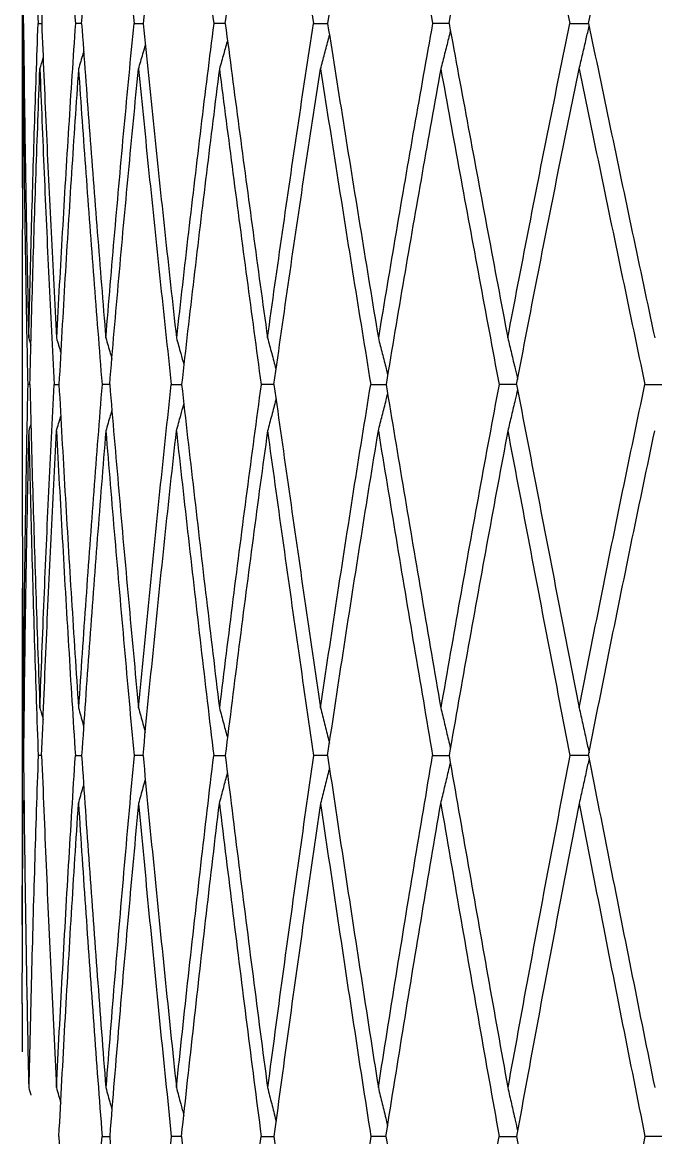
# Model space of a CAD drawing. Extents: x 1661 to 2451, y 0 to 579.
# Drawn here: x 2149.99 to 2154.56, y 453.5 to 461.55 of the extents above; entities that cross this region are included whole.
import ezdxf

# ---------------------------------------------------------------- set-up
doc = ezdxf.new("R2010")
doc.units = 0
doc.header["$LTSCALE"] = 10
doc.header["$MEASUREMENT"] = 0
doc.header["$PDMODE"] = 3
doc.header["$PDSIZE"] = -10
doc.layers.get('0').update_dxf_attribs({"linetype": 'CONTINUOUS'})
doc.layers.get('DEFPOINTS').update_dxf_attribs({"linetype": 'CONTINUOUS'})
doc.layers.add('2', color=7, linetype='CONTINUOUS', true_color=0xffffff)
doc.styles.add('Daelim Dimension', font='')
doc.styles.get('Daelim Dimension').set_extended_font_data('나눔고딕')
doc.dimstyles.new('DEFAULT', dxfattribs={"dimscale": 2, "dimtxt": 2, "dimasz": 2, "dimexe": 0, "dimexo": 2, "dimgap": 1, "dimtad": 1, "dimdec": 0, "dimzin": 9, "dimdsep": 46, "dimtxsty": 'Daelim Dimension', "dimcen": 0.5, "dimclrd": 5, "dimclre": 5, "dimclrt": 256, "dimadec": 1, "dimazin": 0, "dimtfac": 1, "dimtdec": 0, "dimtix": 1, "dimtmove": 0, "dimatfit": 3, "dimfxl": 1, "dimtolj": 1, "dimtzin": 1, "dimlwd": 9, "dimlwe": 9, "dimarcsym": 0})

# ---------------------------------------------------------------- blocks, each defined once
blk = doc.blocks.new('*D11')
at = {"color": 5, "lineweight": 9, "ltscale": 0.5, "transparency": 16777216}
for p, q in [((2146.9886, 470.7637), (1973.3175, 470.7637)), ((1975.3175, 466.7637), (1975.3175, 277.2806)), ((2140.6495, 273.2806), (1973.3175, 273.2806))]:
    blk.add_line(p, q, dxfattribs=at)
at = {"color": 5, "linetype": 'ByBlock', "lineweight": 9, "ltscale": 0.5, "transparency": 16777216}
for p, q in [((2212.6777, 377.2806), (2263.0505, 377.2806)), ((2263.0505, 373.2806), (2263.0505, 277.2806)), ((2212.6777, 273.2806), (2263.0505, 273.2806))]:
    blk.add_line(p, q, dxfattribs=at)
at = {"color": 5, "ltscale": 0.5, "transparency": 16777216}
for points in [[(1974.6508, 466.7637), (1975.9842, 466.7637), (1975.3175, 470.7637)], [(2262.3839, 373.2806), (2263.7172, 373.2806), (2263.0505, 377.2806)], [(1974.6508, 277.2806), (1975.9842, 277.2806), (1975.3175, 273.2806)], [(2262.3839, 277.2806), (2263.7172, 277.2806), (2263.0505, 273.2806)]]:
    blk.add_solid(points, dxfattribs=at)
at = {"layer": 'DEFPOINTS', "color": 0, "ltscale": 0.5, "transparency": 16777216}
for p in [(2150.9886, 470.7637), (2208.6777, 377.2806), (1975.3175, 273.2806), (2144.6495, 273.2806), (2208.6777, 273.2806), (2263.0505, 273.2806)]:
    blk.add_point(p, dxfattribs=at)
at = {"color": 7, "ltscale": 0.5, "transparency": 16777216, "insert": (1967.874, 372.0221), "char_height": 10, "attachment_point": 5, "rotation": 90, "style": 'Daelim Dimension'}
blk.add_mtext('\\A1;197', dxfattribs=at)
at = {"ltscale": 0.5, "transparency": 16777216, "insert": (2258.8874, 325.2806), "char_height": 4, "attachment_point": 5, "rotation": 90, "style": 'Daelim Dimension'}
blk.add_mtext('\\A1;104', dxfattribs=at)

msp = doc.modelspace()

# ---------------------------------------------------------------- linework, layer by layer
at = {"layer": '2', "color": 7, "linetype": 'Continuous', "lineweight": 18}
for p, q in [((2149.9886, 462.559), (2149.9886, 460.5087)), ((2149.9886, 459.8451), (2149.9886, 458.0167)), ((2149.9886, 457.3367), (2149.9886, 455.1627)), ((2149.9918, 456.2555), (2149.9971, 456.2555)), ((2149.9886, 454.4657), (2149.9886, 454.116))]:
    msp.add_line(p, q, dxfattribs=at)
for points in [[(2149.9972, 461.5407), (2149.9997, 461.7892), (2150.0058, 462.284), (2150.0184, 463.0193), (2150.0291, 463.505), (2150.035, 463.7467)], [(2150.035, 463.7467), (2150.0408, 463.505), (2150.0537, 463.0193), (2150.0764, 462.284), (2150.0937, 461.7892), (2150.1029, 461.5407)], [(2150.2352, 463.7467), (2150.2217, 463.505), (2150.1957, 463.0193), (2150.1601, 462.284), (2150.1386, 461.7892), (2150.1285, 461.5407)], [(2150.2352, 463.7467), (2150.2487, 463.505), (2150.2769, 463.0193), (2150.3224, 462.284), (2150.3549, 461.7892), (2150.3718, 461.5407)], [(2150.4173, 461.5407), (2150.435, 461.7892), (2150.4716, 462.284), (2150.5299, 463.0193), (2150.5709, 463.505), (2150.592, 463.7467)], [(2150.592, 463.7467), (2150.613, 463.505), (2150.6562, 463.0193), (2150.7242, 462.284), (2150.7716, 461.7892), (2150.7958, 461.5407)], [(2151.1019, 463.7467), (2151.0735, 463.505), (2151.0178, 463.0193), (2150.9375, 462.284), (2150.886, 461.7892), (2150.8609, 461.5407)], [(2151.1019, 463.7467), (2151.1303, 463.505), (2151.1881, 463.0193), (2151.2778, 462.284), (2151.3397, 461.7892), (2151.3712, 461.5407)], [(2151.4551, 461.5407), (2151.4875, 461.7892), (2151.5532, 462.284), (2151.6549, 463.0193), (2151.7248, 463.505), (2151.7602, 463.7467)], [(2151.7602, 463.7467), (2151.7957, 463.505), (2151.8675, 463.0193), (2151.9783, 462.284), (2152.0541, 461.7892), (2152.0924, 461.5407)], [(2152.5608, 463.7467), (2152.5187, 463.505), (2152.4353, 463.0193), (2152.3132, 462.284), (2152.2337, 461.7892), (2152.1945, 461.5407)], [(2152.5608, 463.7467), (2152.603, 463.505), (2152.6883, 463.0193), (2152.819, 462.284), (2152.9079, 461.7892), (2152.9528, 461.5407)], [(2153.0721, 461.5407), (2153.1178, 461.7892), (2153.2102, 462.284), (2153.3516, 463.0193), (2153.4477, 463.505), (2153.4962, 463.7467)], [(2153.4962, 463.7467), (2153.5447, 463.505), (2153.6426, 463.0193), (2153.792, 462.284), (2153.8933, 461.7892), (2153.9444, 461.5407)], [(2154.0797, 461.5407), (2154.1315, 461.7892), (2154.236, 462.284), (2154.3954, 463.0193), (2154.5033, 463.505), (2154.5577, 463.7467)], [(2154.5577, 463.7467), (2154.612, 463.505), (2154.7216, 463.0193), (2154.8883, 462.284), (2155.001, 461.7892), (2155.0577, 461.5407)], [(2149.9972, 461.5407), (2149.9997, 461.2919), (2150.0058, 460.792), (2150.0184, 460.0355), (2150.0291, 459.5267), (2150.035, 459.2712)], [(2150.035, 459.2712), (2150.0408, 459.5267), (2150.0537, 460.0355), (2150.0764, 460.792), (2150.0937, 461.2919), (2150.1029, 461.5407)], [(2150.1029, 461.5407), (2150.1114, 461.5407), (2150.1199, 461.5407), (2150.1285, 461.5407)], [(2150.1285, 461.5407), (2150.1387, 461.2919), (2150.1602, 460.792), (2150.1957, 460.0355), (2150.2217, 459.5267), (2150.2352, 459.2712)], [(2150.3718, 461.5407), (2150.3549, 461.2919), (2150.3224, 460.792), (2150.2769, 460.0355), (2150.2487, 459.5267), (2150.2352, 459.2712)], [(2150.4173, 461.5407), (2150.435, 461.2919), (2150.4717, 460.792), (2150.5299, 460.0355), (2150.5709, 459.5267), (2150.592, 459.2712)], [(2150.592, 459.2712), (2150.613, 459.5267), (2150.6562, 460.0355), (2150.7241, 460.792), (2150.7716, 461.2919), (2150.7958, 461.5407)], [(2150.8609, 461.5407), (2150.8861, 461.2919), (2150.9375, 460.792), (2151.0179, 460.0355), (2151.0735, 459.5267), (2151.1019, 459.2712)], [(2151.3712, 461.5407), (2151.3397, 461.2919), (2151.2778, 460.792), (2151.188, 460.0355), (2151.1302, 459.5267), (2151.1019, 459.2712)], [(2151.4551, 461.5407), (2151.4875, 461.2919), (2151.5533, 460.792), (2151.655, 460.0355), (2151.7248, 459.5267), (2151.7602, 459.2712)], [(2151.7602, 459.2712), (2151.7956, 459.5267), (2151.8675, 460.0355), (2151.9782, 460.792), (2152.054, 461.2919), (2152.0924, 461.5407)], [(2152.1945, 461.5407), (2152.2338, 461.2919), (2152.3132, 460.792), (2152.4354, 460.0355), (2152.5187, 459.5267), (2152.5608, 459.2712)], [(2152.9528, 461.5407), (2152.9079, 461.2919), (2152.8189, 460.792), (2152.6882, 460.0355), (2152.603, 459.5267), (2152.5608, 459.2712)], [(2153.0721, 461.5407), (2153.1179, 461.2919), (2153.2103, 460.792), (2153.3517, 460.0355), (2153.4477, 459.5267), (2153.4962, 459.2712)], [(2153.4962, 459.2712), (2153.5447, 459.5267), (2153.6425, 460.0355), (2153.7919, 460.792), (2153.8933, 461.2919), (2153.9444, 461.5407)], [(2154.0797, 461.5407), (2154.1316, 461.2919), (2154.2361, 460.792), (2154.3954, 460.0355), (2154.5033, 459.5267), (2154.5577, 459.2712)], [(2150.0014, 461.2366), (2149.999, 461.2288), (2149.9966, 461.221), (2149.9942, 461.2132)], [(2150.1154, 461.2132), (2150.1234, 461.2396), (2150.1315, 461.2661), (2150.1395, 461.2925)], [(2149.9942, 461.2132), (2149.9962, 460.9634), (2150.0014, 460.4618), (2150.0125, 459.7026), (2150.0222, 459.1921), (2150.0276, 458.9357)], [(2150.043, 458.9357), (2150.0494, 459.1921), (2150.0632, 459.7026), (2150.0873, 460.4618), (2150.1057, 460.9634), (2150.1154, 461.2132)], [(2150.1154, 461.2132), (2150.1251, 460.9634), (2150.1456, 460.4618), (2150.1798, 459.7026), (2150.2047, 459.1921), (2150.2178, 458.9357)], [(2150.3942, 461.2132), (2150.3769, 460.9634), (2150.3434, 460.4618), (2150.2964, 459.7026), (2150.2673, 459.1921), (2150.2532, 458.9357)], [(2150.3942, 461.2132), (2150.4115, 460.9634), (2150.4472, 460.4618), (2150.504, 459.7026), (2150.5441, 459.1921), (2150.5647, 458.9357)], [(2150.6198, 458.9357), (2150.6414, 459.1921), (2150.6855, 459.7026), (2150.7549, 460.4618), (2150.8033, 460.9634), (2150.828, 461.2132)], [(2150.828, 461.2132), (2150.8528, 460.9634), (2150.9033, 460.4618), (2150.9823, 459.7026), (2151.0371, 459.1921), (2151.065, 458.9357)], [(2151.4129, 461.2132), (2151.3809, 460.9634), (2151.3181, 460.4618), (2151.2269, 459.7026), (2151.1682, 459.1921), (2151.1394, 458.9357)], [(2151.4129, 461.2132), (2151.4448, 460.9634), (2151.5097, 460.4618), (2151.6101, 459.7026), (2151.6791, 459.1921), (2151.7141, 458.9357)], [(2151.8069, 458.9357), (2151.8428, 459.1921), (2151.9156, 459.7026), (2152.0277, 460.4618), (2152.1043, 460.9634), (2152.1432, 461.2132)], [(2152.1432, 461.2132), (2152.182, 460.9634), (2152.2607, 460.4618), (2152.3816, 459.7026), (2152.4641, 459.1921), (2152.5059, 458.9357)], [(2153.0122, 461.2132), (2152.9668, 460.9634), (2152.877, 460.4618), (2152.745, 459.7026), (2152.6589, 459.1921), (2152.6164, 458.9357)], [(2153.0122, 461.2132), (2153.0576, 460.9634), (2153.1492, 460.4618), (2153.2895, 459.7026), (2153.3848, 459.1921), (2153.4329, 458.9357)], [(2153.56, 458.9357), (2153.6089, 459.1921), (2153.7076, 459.7026), (2153.8582, 460.4618), (2153.9603, 460.9634), (2154.0118, 461.2132)], [(2154.0118, 461.2132), (2154.0633, 460.9634), (2154.1671, 460.4618), (2154.3254, 459.7026), (2154.4326, 459.1921), (2154.4866, 458.9357)], [(2150.035, 459.2712), (2150.0403, 459.2532), (2150.0457, 459.2353), (2150.0511, 459.2173)], [(2150.2352, 459.2712), (2150.2457, 459.2359), (2150.2561, 459.2005), (2150.2666, 459.1651)], [(2150.0276, 458.9357), (2150.0222, 458.6793), (2150.0125, 458.1644), (2150.0014, 457.3856), (2149.9962, 456.8621), (2149.9942, 456.5993)], [(2150.043, 458.9357), (2150.0378, 458.9357), (2150.0327, 458.9357), (2150.0276, 458.9357)], [(2150.043, 458.9357), (2150.0493, 458.6793), (2150.0632, 458.1644), (2150.0873, 457.3856), (2150.1056, 456.8621), (2150.1154, 456.5993)], [(2150.1154, 456.5993), (2150.1251, 456.8621), (2150.1456, 457.3856), (2150.1798, 458.1644), (2150.2047, 458.6793), (2150.2178, 458.9357)], [(2150.2178, 458.9357), (2150.2296, 458.9357), (2150.2414, 458.9357), (2150.2532, 458.9357)], [(2150.2532, 458.9357), (2150.2672, 458.6793), (2150.2964, 458.1644), (2150.3433, 457.3856), (2150.3769, 456.8621), (2150.3942, 456.5993)], [(2150.5647, 458.9357), (2150.5441, 458.6793), (2150.5041, 458.1644), (2150.4472, 457.3856), (2150.4115, 456.8621), (2150.3942, 456.5993)], [(2150.6198, 458.9357), (2150.6414, 458.6793), (2150.6855, 458.1644), (2150.7549, 457.3856), (2150.8033, 456.8621), (2150.828, 456.5993)], [(2150.828, 456.5993), (2150.8528, 456.8621), (2150.9034, 457.3856), (2150.9824, 458.1644), (2151.0371, 458.6793), (2151.065, 458.9357)], [(2151.1394, 458.9357), (2151.1682, 458.6793), (2151.2269, 458.1644), (2151.318, 457.3856), (2151.3809, 456.8621), (2151.4129, 456.5993)], [(2151.7141, 458.9357), (2151.6791, 458.6793), (2151.6102, 458.1644), (2151.5097, 457.3856), (2151.4448, 456.8621), (2151.4129, 456.5993)], [(2151.8069, 458.9357), (2151.8428, 458.6793), (2151.9155, 458.1644), (2152.0276, 457.3856), (2152.1043, 456.8621), (2152.1432, 456.5993)], [(2152.1432, 456.5993), (2152.1821, 456.8621), (2152.2607, 457.3856), (2152.3817, 458.1644), (2152.4641, 458.6793), (2152.5059, 458.9357)], [(2152.6164, 458.9357), (2152.6589, 458.6793), (2152.745, 458.1644), (2152.8769, 457.3856), (2152.9668, 456.8621), (2153.0122, 456.5993)], [(2153.4329, 458.9357), (2153.3848, 458.6793), (2153.2896, 458.1644), (2153.1493, 457.3856), (2153.0576, 456.8621), (2153.0122, 456.5993)], [(2153.56, 458.9357), (2153.6089, 458.6793), (2153.7075, 458.1644), (2153.8581, 457.3856), (2153.9602, 456.8621), (2154.0118, 456.5993)], [(2154.0118, 456.5993), (2154.0633, 456.8621), (2154.1672, 457.3856), (2154.3255, 458.1644), (2154.4326, 458.6793), (2154.4866, 458.9357)], [(2154.4866, 458.9357), (2154.5027, 458.9357), (2154.5347, 458.9357), (2154.5828, 458.9357), (2154.6148, 458.9357), (2154.6308, 458.9357)], [(2150.2352, 458.5992), (2150.2457, 458.6348), (2150.2562, 458.6703), (2150.2666, 458.7059)], [(2150.035, 458.5992), (2150.0291, 458.342), (2150.0184, 457.8255), (2150.0058, 457.0442), (2149.9997, 456.5191), (2149.9971, 456.2555)], [(2150.051, 458.653), (2150.0457, 458.6351), (2150.0403, 458.6172), (2150.035, 458.5992)], [(2150.035, 458.5992), (2150.0408, 458.342), (2150.0537, 457.8255), (2150.0764, 457.0442), (2150.0937, 456.5191), (2150.103, 456.2555)], [(2150.1284, 456.2555), (2150.1386, 456.5191), (2150.1601, 457.0442), (2150.1957, 457.8255), (2150.2217, 458.342), (2150.2352, 458.5992)], [(2150.2352, 458.5992), (2150.2487, 458.342), (2150.2769, 457.8255), (2150.3224, 457.0442), (2150.355, 456.5191), (2150.3719, 456.2555)], [(2150.592, 458.5992), (2150.5709, 458.342), (2150.5299, 457.8255), (2150.4716, 457.0442), (2150.4349, 456.5191), (2150.4171, 456.2555)], [(2150.592, 458.5992), (2150.613, 458.342), (2150.6562, 457.8255), (2150.7242, 457.0442), (2150.7717, 456.5191), (2150.796, 456.2555)], [(2150.8607, 456.2555), (2150.8859, 456.5191), (2150.9374, 457.0442), (2151.0178, 457.8255), (2151.0735, 458.342), (2151.1019, 458.5992)], [(2151.1019, 458.5992), (2151.1303, 458.342), (2151.188, 457.8255), (2151.2779, 457.0442), (2151.3399, 456.5191), (2151.3714, 456.2555)], [(2151.7602, 458.5992), (2151.7248, 458.342), (2151.655, 457.8255), (2151.5532, 457.0442), (2151.4873, 456.5191), (2151.4549, 456.2555)], [(2151.7602, 458.5992), (2151.7957, 458.342), (2151.8675, 457.8255), (2151.9783, 457.0442), (2152.0542, 456.5191), (2152.0927, 456.2555)], [(2152.1942, 456.2555), (2152.2335, 456.5191), (2152.3131, 457.0442), (2152.4353, 457.8255), (2152.5187, 458.342), (2152.5608, 458.5992)], [(2152.5608, 458.5992), (2152.603, 458.342), (2152.6882, 457.8255), (2152.819, 457.0442), (2152.9081, 456.5191), (2152.9531, 456.2555)], [(2153.4962, 458.5992), (2153.4477, 458.342), (2153.3517, 457.8255), (2153.2102, 457.0442), (2153.1176, 456.5191), (2153.0718, 456.2555)], [(2153.4962, 458.5992), (2153.5447, 458.342), (2153.6426, 457.8255), (2153.7921, 457.0442), (2153.8935, 456.5191), (2153.9447, 456.2555)], [(2154.0793, 456.2555), (2154.1313, 456.5191), (2154.2359, 457.0442), (2154.3954, 457.8255), (2154.5033, 458.342), (2154.5577, 458.5992)], [(2149.9942, 456.5993), (2149.9965, 456.5914), (2149.9988, 456.5835), (2150.0012, 456.5755)], [(2150.1154, 456.5993), (2150.1234, 456.5716), (2150.1315, 456.5439), (2150.1395, 456.5162)], [(2149.9971, 456.2555), (2149.9997, 455.9922), (2150.0058, 455.4635), (2150.0184, 454.6643), (2150.0291, 454.1274), (2150.035, 453.8579)], [(2150.103, 456.2555), (2150.0938, 455.9922), (2150.0764, 455.4635), (2150.0537, 454.6643), (2150.0408, 454.1274), (2150.035, 453.8579)], [(2150.1284, 456.2555), (2150.1199, 456.2555), (2150.1114, 456.2555), (2150.103, 456.2555)], [(2150.1284, 456.2555), (2150.1386, 455.9922), (2150.1601, 455.4635), (2150.1957, 454.6643), (2150.2217, 454.1274), (2150.2352, 453.8579)], [(2150.2352, 453.8579), (2150.2488, 454.1274), (2150.2769, 454.6643), (2150.3225, 455.4635), (2150.3551, 455.9922), (2150.3719, 456.2555)], [(2150.4171, 456.2555), (2150.4349, 455.9922), (2150.4715, 455.4635), (2150.5298, 454.6643), (2150.5709, 454.1274), (2150.592, 453.8579)], [(2150.796, 456.2555), (2150.7717, 455.9922), (2150.7243, 455.4635), (2150.6563, 454.6643), (2150.613, 454.1274), (2150.592, 453.8579)], [(2150.8607, 456.2555), (2150.8859, 455.9922), (2150.9373, 455.4635), (2151.0177, 454.6643), (2151.0735, 454.1274), (2151.1019, 453.8579)], [(2151.1019, 453.8579), (2151.1303, 454.1274), (2151.1881, 454.6643), (2151.278, 455.4635), (2151.3399, 455.9922), (2151.3714, 456.2555)], [(2151.4549, 456.2555), (2151.4873, 455.9922), (2151.553, 455.4635), (2151.6548, 454.6643), (2151.7247, 454.1274), (2151.7602, 453.8579)], [(2152.0927, 456.2555), (2152.0543, 455.9922), (2151.9785, 455.4635), (2151.8676, 454.6643), (2151.7957, 454.1274), (2151.7602, 453.8579)], [(2152.1942, 456.2555), (2152.2335, 455.9922), (2152.313, 455.4635), (2152.4352, 454.6643), (2152.5186, 454.1274), (2152.5608, 453.8579)], [(2152.5608, 453.8579), (2152.6031, 454.1274), (2152.6884, 454.6643), (2152.8192, 455.4635), (2152.9082, 455.9922), (2152.9531, 456.2555)], [(2153.0718, 456.2555), (2153.1175, 455.9922), (2153.21, 455.4635), (2153.3515, 454.6643), (2153.4477, 454.1274), (2153.4962, 453.8579)], [(2153.9447, 456.2555), (2153.8936, 455.9922), (2153.7923, 455.4635), (2153.6428, 454.6643), (2153.5448, 454.1274), (2153.4962, 453.8579)], [(2154.0793, 456.2555), (2154.1312, 455.9922), (2154.2357, 455.4635), (2154.3952, 454.6643), (2154.5032, 454.1274), (2154.5577, 453.8579)], [(2149.9942, 455.9107), (2149.9966, 455.9189), (2149.9989, 455.9271), (2150.0013, 455.9353)], [(2150.2532, 453.5063), (2150.2672, 453.7765), (2150.2964, 454.3149), (2150.3434, 455.1164), (2150.3769, 455.6466), (2150.3942, 455.9107)], [(2150.3942, 455.9107), (2150.4115, 455.6466), (2150.4472, 455.1164), (2150.5041, 454.3149), (2150.5442, 453.7765), (2150.5648, 453.5063)], [(2150.828, 455.9107), (2150.8033, 455.6466), (2150.7549, 455.1164), (2150.6855, 454.3149), (2150.6413, 453.7765), (2150.6197, 453.5063)], [(2150.828, 455.9107), (2150.8528, 455.6466), (2150.9033, 455.1164), (2150.9823, 454.3149), (2151.0372, 453.7765), (2151.0652, 453.5063)], [(2151.1392, 453.5063), (2151.1681, 453.7765), (2151.2269, 454.3149), (2151.3181, 455.1164), (2151.3809, 455.6466), (2151.4129, 455.9107)], [(2151.4129, 455.9107), (2151.4448, 455.6466), (2151.5097, 455.1164), (2151.6102, 454.3149), (2151.6792, 453.7765), (2151.7143, 453.5063)], [(2152.1432, 455.9107), (2152.1044, 455.6466), (2152.0277, 455.1164), (2151.9155, 454.3149), (2151.8427, 453.7765), (2151.8068, 453.5063)], [(2152.1432, 455.9107), (2152.182, 455.6466), (2152.2607, 455.1164), (2152.3816, 454.3149), (2152.4643, 453.7765), (2152.5061, 453.5063)], [(2152.6161, 453.5063), (2152.6588, 453.7765), (2152.745, 454.3149), (2152.877, 455.1164), (2152.9668, 455.6466), (2153.0122, 455.9107)], [(2153.0122, 455.9107), (2153.0576, 455.6466), (2153.1492, 455.1164), (2153.2896, 454.3149), (2153.385, 453.7765), (2153.4332, 453.5063)], [(2154.0118, 455.9107), (2153.9603, 455.6466), (2153.8582, 455.1164), (2153.7075, 454.3149), (2153.6087, 453.7765), (2153.5598, 453.5063)], [(2154.0118, 455.9107), (2154.0633, 455.6466), (2154.1671, 455.1164), (2154.3255, 454.3149), (2154.4328, 453.7765), (2154.4869, 453.5063)], [(2150.035, 453.8579), (2150.0403, 453.8394), (2150.0455, 453.8209), (2150.0508, 453.8024)], [(2150.2352, 453.8579), (2150.2457, 453.8208), (2150.2562, 453.7837), (2150.2666, 453.7466)], [(2150.2532, 453.5063), (2150.2672, 453.2366), (2150.2963, 452.6953), (2150.3433, 451.8776), (2150.3768, 451.3287), (2150.3942, 451.0532)], [(2150.3942, 451.0532), (2150.4115, 451.3287), (2150.4473, 451.8776), (2150.5042, 452.6953), (2150.5442, 453.2366), (2150.5648, 453.5063)], [(2150.6197, 453.5063), (2150.6412, 453.2366), (2150.6853, 452.6953), (2150.7548, 451.8776), (2150.8032, 451.3287), (2150.828, 451.0532)], [(2151.0652, 453.5063), (2151.0373, 453.2366), (2150.9825, 452.6953), (2150.9034, 451.8776), (2150.8528, 451.3287), (2150.828, 451.0532)], [(2151.1392, 453.5063), (2151.168, 453.2366), (2151.2267, 452.6953), (2151.3179, 451.8776), (2151.3809, 451.3287), (2151.4129, 451.0532)], [(2151.4129, 451.0532), (2151.4449, 451.3287), (2151.5099, 451.8776), (2151.6103, 452.6953), (2151.6793, 453.2366), (2151.7143, 453.5063)], [(2151.8068, 453.5063), (2151.8426, 453.2366), (2151.9153, 452.6953), (2152.0275, 451.8776), (2152.1043, 451.3287), (2152.1432, 451.0532)], [(2152.5061, 453.5063), (2152.4644, 453.2366), (2152.3819, 452.6953), (2152.2609, 451.8776), (2152.1821, 451.3287), (2152.1432, 451.0532)], [(2152.6161, 453.5063), (2152.6587, 453.2366), (2152.7447, 452.6953), (2152.8768, 451.8776), (2152.9667, 451.3287), (2153.0122, 451.0532)], [(2153.0122, 451.0532), (2153.0577, 451.3287), (2153.1495, 451.8776), (2153.2898, 452.6953), (2153.3851, 453.2366), (2153.4332, 453.5063)], [(2153.5598, 453.5063), (2153.6086, 453.2366), (2153.7072, 452.6953), (2153.8579, 451.8776), (2153.9602, 451.3287), (2154.0118, 451.0532)], [(2154.4869, 453.5063), (2154.433, 453.2366), (2154.3258, 452.6953), (2154.1674, 451.8776), (2154.0634, 451.3287), (2154.0118, 451.0532)], [(2154.6308, 453.5063), (2154.6148, 453.5063), (2154.5829, 453.5063), (2154.5349, 453.5063), (2154.5029, 453.5063), (2154.4869, 453.5063)]]:
    msp.add_open_spline(points, degree=3, dxfattribs=at)
for points, knots in [([(2149.9888, 462.7557), (2149.9886, 462.5986), (2149.9887, 462.1954), (2149.9903, 461.7892), (2149.9918, 461.5407)], [0, 0, 0, 0, 0.390998, 1, 1, 1, 1]), ([(2149.9918, 461.5407), (2149.9903, 461.2919), (2149.9884, 460.8217), (2149.9886, 460.3477), (2149.9891, 460.1248)], [0, 0, 0, 0, 0.531659, 1, 1, 1, 1]), ([(2150.4173, 461.5407), (2150.4154, 461.5407), (2150.4003, 461.5407), (2150.3851, 461.5407), (2150.3718, 461.5407)], [0, 0, 0, 0, 0.119993, 1, 1, 1, 1]), ([(2150.7958, 461.5407), (2150.81, 461.5407), (2150.8317, 461.5407), (2150.8533, 461.5407), (2150.8609, 461.5407)], [0, 0, 0, 0, 0.652713, 1, 1, 1, 1]), ([(2151.4552, 461.5407), (2151.442, 461.5407), (2151.414, 461.5407), (2151.386, 461.5407), (2151.3712, 461.5407)], [0, 0, 0, 0, 0.470622, 1, 1, 1, 1]), ([(2152.0924, 461.5407), (2152.1078, 461.5407), (2152.1385, 461.5407), (2152.1725, 461.5407), (2152.1912, 461.5407), (2152.1945, 461.5407)], [0, 0, 0, 0, 0.451041, 0.902081, 1, 1, 1, 1]), ([(2153.0721, 461.5407), (2153.0638, 461.5407), (2153.0398, 461.5407), (2153.0001, 461.5407), (2152.9686, 461.5407), (2152.9528, 461.5407)], [0, 0, 0, 0, 0.208394, 0.604197, 1, 1, 1, 1]), ([(2153.0816, 461.4895), (2153.0768, 461.4702), (2153.0629, 461.4146), (2153.0398, 461.3225), (2153.0214, 461.2496), (2153.0122, 461.2132)], [0, 0, 0, 0, 0.209437, 0.604719, 1, 1, 1, 1]), ([(2153.9444, 461.5407), (2153.9603, 461.5407), (2153.9923, 461.5407), (2154.0374, 461.5407), (2154.0665, 461.5407), (2154.0797, 461.5407)], [0, 0, 0, 0, 0.354126, 0.708253, 1, 1, 1, 1]), ([(2154.0118, 461.2132), (2154.0203, 461.2496), (2154.0374, 461.3225), (2154.0614, 461.4253), (2154.0768, 461.4917), (2154.0837, 461.5216)], [0, 0, 0, 0, 0.354015, 0.70803, 1, 1, 1, 1]), ([(2151.4711, 461.4207), (2151.4619, 461.388), (2151.4426, 461.3189), (2151.4231, 461.2496), (2151.4129, 461.2132)], [0, 0, 0, 0, 0.473575, 1, 1, 1, 1]), ([(2152.1432, 461.2132), (2152.153, 461.2496), (2152.1725, 461.3225), (2152.1941, 461.4034), (2152.2059, 461.4479), (2152.2081, 461.4561)], [0, 0, 0, 0, 0.449767, 0.899535, 1, 1, 1, 1]), ([(2150.4322, 461.3402), (2150.4304, 461.3343), (2150.4178, 461.292), (2150.4051, 461.2496), (2150.3942, 461.2132)], [0, 0, 0, 0, 0.139649, 1, 1, 1, 1]), ([(2150.828, 461.2132), (2150.8387, 461.2496), (2150.8551, 461.3061), (2150.8715, 461.3625), (2150.8773, 461.3825)], [0, 0, 0, 0, 0.645583, 1, 1, 1, 1]), ([(2149.9942, 461.2132), (2149.9921, 460.9634), (2149.9895, 460.5089), (2149.9886, 460.0507), (2149.9886, 459.8446)], [0, 0, 0, 0, 0.551834, 1, 1, 1, 1]), ([(2150.592, 459.2712), (2150.6027, 459.234), (2150.6174, 459.1832), (2150.6321, 459.1324), (2150.636, 459.1188)], [0, 0, 0, 0, 0.732376, 1, 1, 1, 1]), ([(2151.1019, 459.2712), (2151.1123, 459.234), (2151.1304, 459.1698), (2151.1483, 459.1054), (2151.1559, 459.0782)], [0, 0, 0, 0, 0.578702, 1, 1, 1, 1]), ([(2151.7602, 459.2712), (2151.7702, 459.234), (2151.7902, 459.1596), (2151.8108, 459.0826), (2151.8214, 459.0428), (2151.8221, 459.0403)], [0, 0, 0, 0, 0.483935, 0.96787, 1, 1, 1, 1]), ([(2152.5608, 459.2712), (2152.5703, 459.234), (2152.5893, 459.1596), (2152.6117, 459.071), (2152.6247, 459.0196), (2152.6282, 459.0054)], [0, 0, 0, 0, 0.420543, 0.841087, 1, 1, 1, 1]), ([(2153.4962, 459.2712), (2153.5051, 459.234), (2153.5228, 459.1596), (2153.5464, 459.0598), (2153.5612, 458.9972), (2153.5671, 458.9719)], [0, 0, 0, 0, 0.373542, 0.747084, 1, 1, 1, 1]), ([(2150.6198, 458.9357), (2150.6152, 458.9357), (2150.5968, 458.9357), (2150.5784, 458.9357), (2150.5647, 458.9357)], [0, 0, 0, 0, 0.252147, 1, 1, 1, 1]), ([(2151.065, 458.9357), (2151.0795, 458.9357), (2151.1043, 458.9357), (2151.1291, 458.9357), (2151.1394, 458.9357)], [0, 0, 0, 0, 0.584442, 1, 1, 1, 1]), ([(2151.8069, 458.9357), (2151.8062, 458.9357), (2151.7903, 458.9357), (2151.7594, 458.9357), (2151.7292, 458.9357), (2151.7141, 458.9357)], [0, 0, 0, 0, 0.025323, 0.512662, 1, 1, 1, 1]), ([(2152.5059, 458.9357), (2152.5214, 458.9357), (2152.5525, 458.9357), (2152.5893, 458.9357), (2152.6106, 458.9357), (2152.6164, 458.9357)], [0, 0, 0, 0, 0.421973, 0.843946, 1, 1, 1, 1]), ([(2153.56, 458.9357), (2153.5494, 458.9357), (2153.5229, 458.9357), (2153.4805, 458.9357), (2153.4488, 458.9357), (2153.4329, 458.9357)], [0, 0, 0, 0, 0.251565, 0.625783, 1, 1, 1, 1]), ([(2153.5671, 458.8992), (2153.5611, 458.8741), (2153.5464, 458.8115), (2153.5229, 458.7115), (2153.5051, 458.6367), (2153.4962, 458.5992)], [0, 0, 0, 0, 0.252132, 0.626066, 1, 1, 1, 1]), ([(2151.8219, 458.8305), (2151.8213, 458.8282), (2151.8108, 458.7886), (2151.7903, 458.7115), (2151.7703, 458.6367), (2151.7602, 458.5992)], [0, 0, 0, 0, 0.029464, 0.514732, 1, 1, 1, 1]), ([(2152.5608, 458.5992), (2152.5704, 458.6367), (2152.5893, 458.7115), (2152.6117, 458.8003), (2152.6246, 458.8517), (2152.6281, 458.8656)], [0, 0, 0, 0, 0.421158, 0.842316, 1, 1, 1, 1]), ([(2150.6358, 458.7517), (2150.632, 458.7383), (2150.6174, 458.6875), (2150.6028, 458.6367), (2150.592, 458.5992)], [0, 0, 0, 0, 0.263632, 1, 1, 1, 1]), ([(2151.1019, 458.5992), (2151.1124, 458.6367), (2151.1304, 458.7012), (2151.1483, 458.7657), (2151.1558, 458.7928)], [0, 0, 0, 0, 0.579931, 1, 1, 1, 1]), ([(2149.9886, 458.0149), (2149.9887, 457.8055), (2149.9895, 457.3356), (2149.9921, 456.8621), (2149.9942, 456.5993)], [0, 0, 0, 0, 0.447137, 1, 1, 1, 1]), ([(2149.9888, 457.5436), (2149.9886, 457.3773), (2149.9887, 456.9496), (2149.9903, 456.5191), (2149.9918, 456.2555)], [0, 0, 0, 0, 0.390127, 1, 1, 1, 1]), ([(2150.3942, 456.5993), (2150.4051, 456.5613), (2150.4177, 456.517), (2150.4303, 456.4727), (2150.4321, 456.4666)], [0, 0, 0, 0, 0.861918, 1, 1, 1, 1]), ([(2150.828, 456.5993), (2150.8387, 456.5613), (2150.8551, 456.5022), (2150.8715, 456.443), (2150.8773, 456.422)], [0, 0, 0, 0, 0.645291, 1, 1, 1, 1]), ([(2151.4129, 456.5993), (2151.4231, 456.5613), (2151.4425, 456.4889), (2151.4618, 456.4165), (2151.4709, 456.3822)], [0, 0, 0, 0, 0.527348, 1, 1, 1, 1]), ([(2152.1432, 456.5993), (2152.153, 456.5613), (2152.1724, 456.485), (2152.194, 456.4001), (2152.2058, 456.3534), (2152.208, 456.3449)], [0, 0, 0, 0, 0.450117, 0.900234, 1, 1, 1, 1]), ([(2153.0122, 456.5993), (2153.0214, 456.5613), (2153.0397, 456.485), (2153.0628, 456.3885), (2153.0767, 456.3302), (2153.0815, 456.3101)], [0, 0, 0, 0, 0.39603, 0.792061, 1, 1, 1, 1]), ([(2154.0118, 456.5993), (2154.0203, 456.5613), (2154.0374, 456.485), (2154.0613, 456.3773), (2154.0766, 456.3077), (2154.0835, 456.2763)], [0, 0, 0, 0, 0.354763, 0.709526, 1, 1, 1, 1]), ([(2149.9888, 454.9509), (2149.9886, 455.1218), (2149.9887, 455.5584), (2149.9903, 455.9922), (2149.9918, 456.2555)], [0, 0, 0, 0, 0.390616, 1, 1, 1, 1]), ([(2150.3719, 456.2555), (2150.3852, 456.2555), (2150.4003, 456.2555), (2150.4154, 456.2555), (2150.4171, 456.2555)], [0, 0, 0, 0, 0.883762, 1, 1, 1, 1]), ([(2150.8607, 456.2555), (2150.8532, 456.2555), (2150.8317, 456.2555), (2150.8101, 456.2555), (2150.796, 456.2555)], [0, 0, 0, 0, 0.34478, 1, 1, 1, 1]), ([(2151.3714, 456.2555), (2151.3862, 456.2555), (2151.414, 456.2555), (2151.4419, 456.2555), (2151.4549, 456.2555)], [0, 0, 0, 0, 0.531365, 1, 1, 1, 1]), ([(2152.1942, 456.2555), (2152.191, 456.2555), (2152.1725, 456.2555), (2152.1387, 456.2555), (2152.108, 456.2555), (2152.0927, 456.2555)], [0, 0, 0, 0, 0.095008, 0.547504, 1, 1, 1, 1]), ([(2152.9531, 456.2555), (2152.9688, 456.2555), (2153.0003, 456.2555), (2153.0398, 456.2555), (2153.0636, 456.2555), (2153.0718, 456.2555)], [0, 0, 0, 0, 0.396979, 0.793958, 1, 1, 1, 1]), ([(2154.0793, 456.2555), (2154.0663, 456.2555), (2154.0374, 456.2555), (2153.9925, 456.2555), (2153.9607, 456.2555), (2153.9447, 456.2555)], [0, 0, 0, 0, 0.289803, 0.644901, 1, 1, 1, 1]), ([(2152.2079, 456.1656), (2152.2058, 456.1573), (2152.194, 456.1108), (2152.1725, 456.0258), (2152.153, 455.9491), (2152.1432, 455.9107)], [0, 0, 0, 0, 0.097745, 0.548873, 1, 1, 1, 1]), ([(2153.0122, 455.9107), (2153.0214, 455.9491), (2153.0398, 456.0258), (2153.0628, 456.1225), (2153.0767, 456.1807), (2153.0814, 456.2007)], [0, 0, 0, 0, 0.396471, 0.792943, 1, 1, 1, 1]), ([(2154.0835, 456.2345), (2154.0766, 456.2033), (2154.0613, 456.1338), (2154.0374, 456.0258), (2154.0203, 455.9491), (2154.0118, 455.9107)], [0, 0, 0, 0, 0.290072, 0.645036, 1, 1, 1, 1]), ([(2150.8772, 456.0883), (2150.8714, 456.0675), (2150.8551, 456.0083), (2150.8387, 455.9491), (2150.828, 455.9107)], [0, 0, 0, 0, 0.352061, 1, 1, 1, 1]), ([(2151.4129, 455.9107), (2151.4231, 455.9491), (2151.4425, 456.0217), (2151.4618, 456.0942), (2151.4709, 456.1284)], [0, 0, 0, 0, 0.528393, 1, 1, 1, 1]), ([(2150.3942, 455.9107), (2150.4051, 455.9491), (2150.4178, 455.9935), (2150.4304, 456.0379), (2150.4321, 456.044)], [0, 0, 0, 0, 0.863383, 1, 1, 1, 1]), ([(2149.9886, 454.4641), (2149.9886, 454.6818), (2149.9895, 455.1659), (2149.9921, 455.6466), (2149.9942, 455.9107)], [0, 0, 0, 0, 0.44848, 1, 1, 1, 1]), ([(2150.592, 453.8579), (2150.6027, 453.819), (2150.6173, 453.7661), (2150.6319, 453.7131), (2150.6357, 453.6992)], [0, 0, 0, 0, 0.737131, 1, 1, 1, 1]), ([(2151.1019, 453.8579), (2151.1123, 453.819), (2151.1303, 453.7517), (2151.1483, 453.6843), (2151.1558, 453.656)], [0, 0, 0, 0, 0.579648, 1, 1, 1, 1]), ([(2151.7602, 453.8579), (2151.7703, 453.819), (2151.7902, 453.741), (2151.8107, 453.6606), (2151.8212, 453.6192), (2151.8218, 453.6169)], [0, 0, 0, 0, 0.485875, 0.971751, 1, 1, 1, 1]), ([(2152.5608, 453.8579), (2152.5703, 453.819), (2152.5893, 453.741), (2152.6117, 453.6483), (2152.6246, 453.5946), (2152.6281, 453.58)], [0, 0, 0, 0, 0.421449, 0.842897, 1, 1, 1, 1]), ([(2153.4962, 453.8579), (2153.5051, 453.819), (2153.5228, 453.741), (2153.5464, 453.6367), (2153.561, 453.5713), (2153.5669, 453.5451)], [0, 0, 0, 0, 0.374551, 0.749103, 1, 1, 1, 1]), ([(2150.5648, 453.5063), (2150.5785, 453.5063), (2150.5968, 453.5063), (2150.6152, 453.5063), (2150.6197, 453.5063)], [0, 0, 0, 0, 0.750358, 1, 1, 1, 1]), ([(2151.1392, 453.5063), (2151.129, 453.5063), (2151.1043, 453.5063), (2151.0796, 453.5063), (2151.0652, 453.5063)], [0, 0, 0, 0, 0.413771, 1, 1, 1, 1]), ([(2151.7143, 453.5063), (2151.7294, 453.5063), (2151.7595, 453.5063), (2151.7903, 453.5063), (2151.8061, 453.5063), (2151.8067, 453.5063)], [0, 0, 0, 0, 0.488705, 0.97741, 1, 1, 1, 1]), ([(2152.6161, 453.5063), (2152.6105, 453.5063), (2152.5893, 453.5063), (2152.5527, 453.5063), (2152.5216, 453.5063), (2152.5061, 453.5063)], [0, 0, 0, 0, 0.153843, 0.576922, 1, 1, 1, 1]), ([(2153.4332, 453.5063), (2153.449, 453.5063), (2153.4807, 453.5063), (2153.5229, 453.5063), (2153.5492, 453.5063), (2153.5598, 453.5063)], [0, 0, 0, 0, 0.375119, 0.750238, 1, 1, 1, 1])]:
    msp.add_open_spline(points, degree=3, knots=knots, dxfattribs=at)

# ---------------------------------------------------------------- dimensions: what is measured, and where the dimension line sits
at = {"color": 5, "ltscale": 0.5}
dim = msp.add_linear_dim(base=(1975.3175, 273.2806), p1=(2150.9886, 470.7637), p2=(2144.6495, 273.2806), angle=90, dimstyle='DEFAULT', override={"dimtxt": 5, "dimexe": 1, "dimclrt": 7}, dxfattribs=at)
dim.commit()
dim.dimension.update_dxf_attribs({"geometry": '*D11', "text_midpoint": (1967.874, 372.0221)})

doc.saveas('drawing.dxf')
